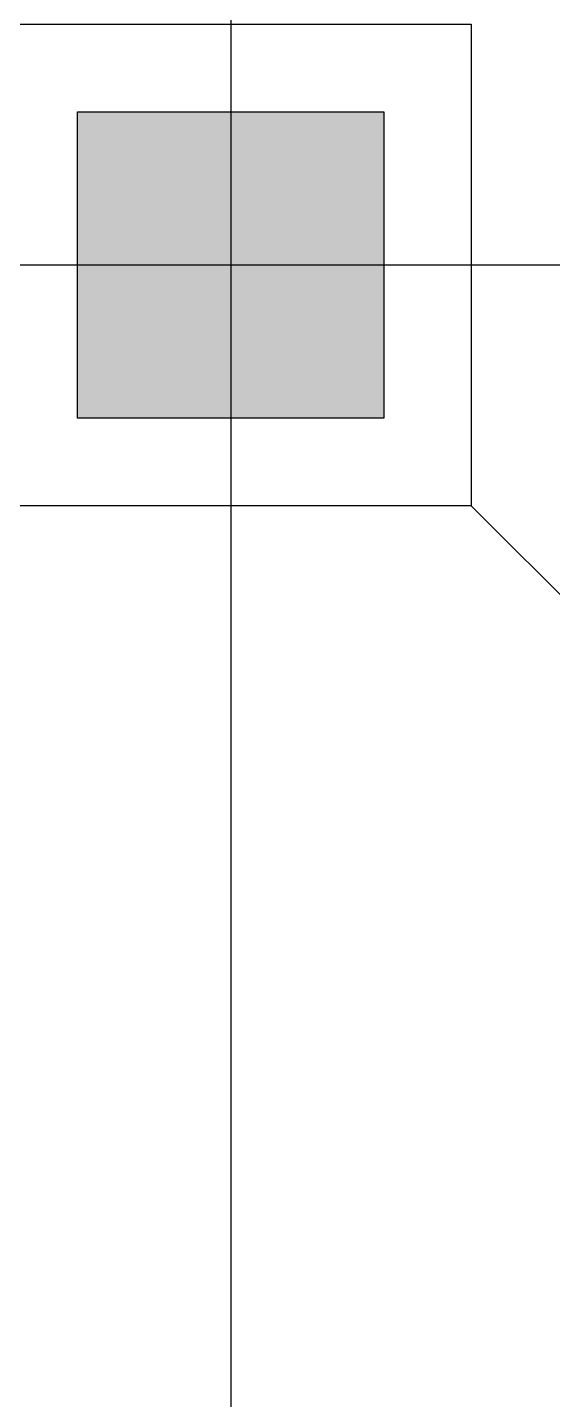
# Model space of a CAD drawing. Header units: inches. Extents: x -4597 to 93300, y -11124 to 5932.
# Drawn here: x 82.6 to 106.6, y -9426.6 to -9363.9 of the extents above; entities that cross this region are included whole.
import ezdxf

# ---------------------------------------------------------------- set-up
doc = ezdxf.new("R2010")
doc.units = ezdxf.units.IN
doc.header["$LTSCALE"] = 0.5
doc.header["$MEASUREMENT"] = 0
doc.layers.add('Toilet', color=7, linetype='Continuous', lineweight=25)

msp = doc.modelspace()

# ---------------------------------------------------------------- hatches: boundary and pattern name
at = {"layer": 'Toilet'}
msp.add_hatch(color=1, dxfattribs=at).paths.add_polyline_path([(98.862, -9367.709), (84.862, -9367.709), (84.862, -9381.709), (98.862, -9381.709)])

# ---------------------------------------------------------------- linework, layer by layer
msp.add_line((91.862, -8964.819), (91.862, -9552.712))
for p, q in [((-126.873, -9374.709), (220.416, -9374.709)), ((102.862, -9385.709), (133.862, -9416.709))]:
    msp.add_line(p, q, dxfattribs=at)
for points in [[(80.862, -9363.709), (102.862, -9363.709), (102.862, -9385.709), (80.862, -9385.709)], [(84.862, -9367.709), (98.862, -9367.709), (98.862, -9381.709), (84.862, -9381.709)], [(84.862, -9367.709), (98.862, -9367.709), (98.862, -9381.709), (84.862, -9381.709)], [(84.862, -9367.709), (98.862, -9367.709), (98.862, -9381.709), (84.862, -9381.709)]]:
    msp.add_lwpolyline(points, close=True, dxfattribs=at)

doc.saveas('drawing.dxf')
